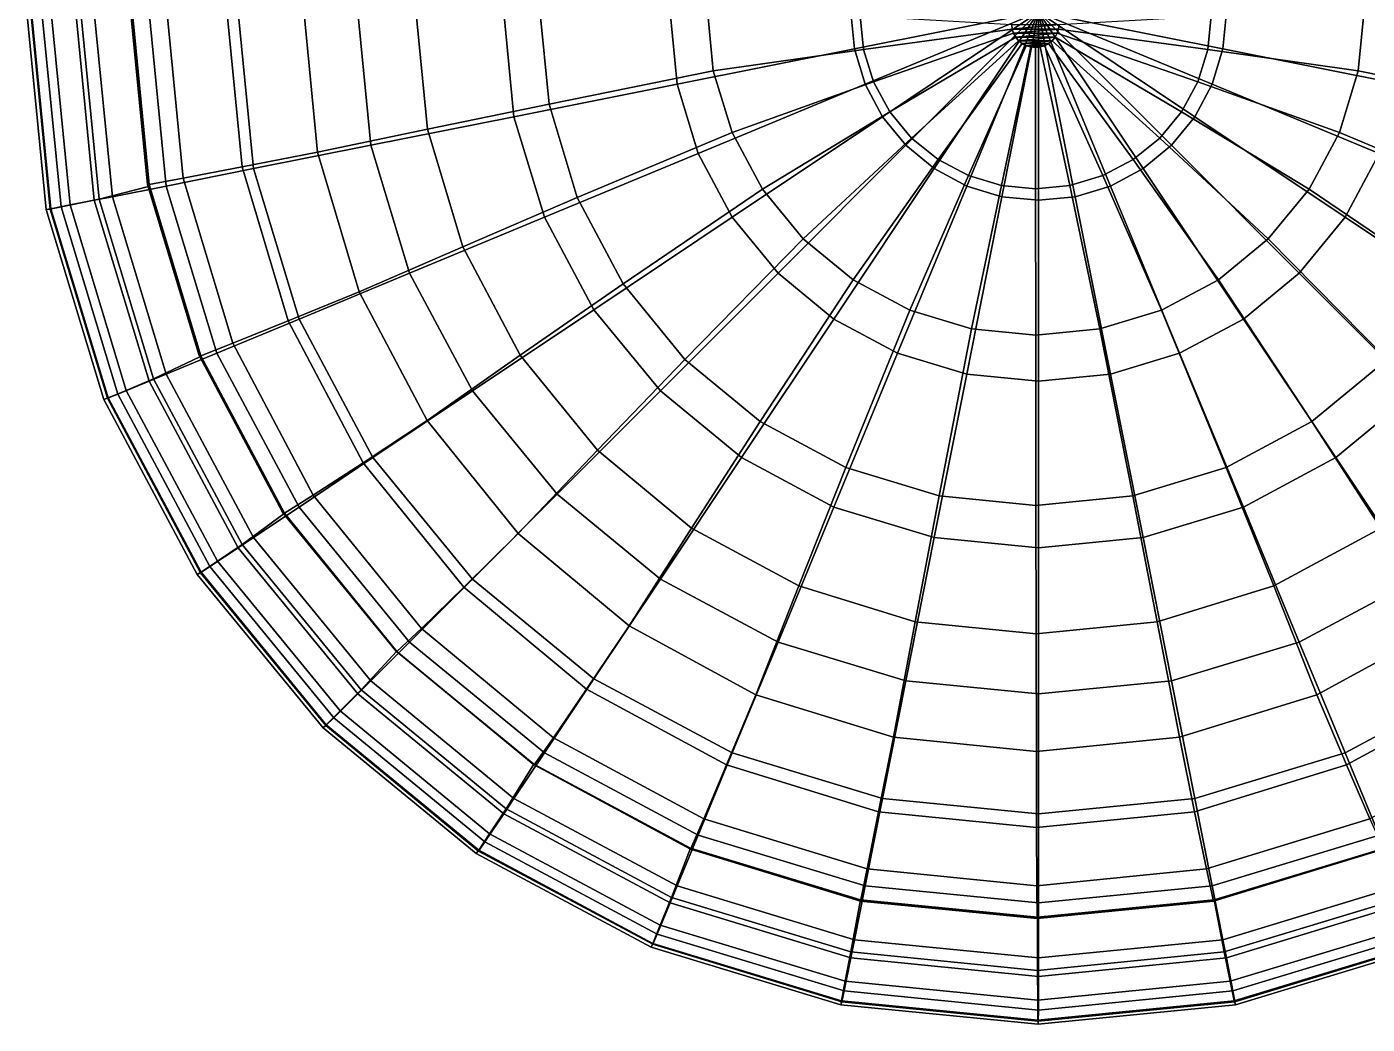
# Model space of a CAD drawing. Extents: x -0.139 to 0.105, y -0.43 to -0.186.
# Drawn here: x -0.1389 to 0.0226, y -0.4297 to -0.3096 of the extents above; entities that cross this region are included whole.
import ezdxf

# ---------------------------------------------------------------- set-up
doc = ezdxf.new("R2010")
doc.units = 0
doc.layers.add('Sphere3', color=15, linetype='CONTINUOUS')

msp = doc.modelspace()

# ---------------------------------------------------------------- linework, layer by layer
at = {"layer": 'Sphere3', "color": 0}
for points in [[(-0.136587, -0.331598, 1.740174), (-0.136119, -0.331526, 1.736645), (-0.138452, -0.30781, 1.736645), (-0.138929, -0.30781, 1.740174)], [(-0.136042, -0.331503, 1.743703), (-0.136587, -0.331598, 1.740174), (-0.138929, -0.30781, 1.740174), (-0.138373, -0.30781, 1.743703)], [(-0.136119, -0.331526, 1.736645), (-0.134798, -0.331267, 1.733114), (-0.137106, -0.30781, 1.733114), (-0.138452, -0.30781, 1.736645)], [(-0.13372, -0.331036, 1.747233), (-0.136042, -0.331503, 1.743703), (-0.138373, -0.30781, 1.743703), (-0.136005, -0.30781, 1.747233)], [(-0.134798, -0.331267, 1.733114), (-0.130797, -0.330474, 1.729585), (-0.133027, -0.30781, 1.729585), (-0.137106, -0.30781, 1.733114)], [(-0.130211, -0.330334, 1.749446), (-0.13372, -0.331036, 1.747233), (-0.136005, -0.30781, 1.747233), (-0.132427, -0.30781, 1.749446)], [(-0.130797, -0.330474, 1.729585), (-0.130794, -0.330474, 0.19355), (-0.133024, -0.30781, 0.19355), (-0.133027, -0.30781, 1.729585)], [(-0.130794, -0.330474, 0.19355), (-0.128607, -0.330039, 0.170885), (-0.130794, -0.30781, 0.170885), (-0.133024, -0.30781, 0.19355)], [(-0.124277, -0.328819, 1.74919), (-0.130211, -0.330334, 1.749446), (-0.132427, -0.30781, 1.749446), (-0.126376, -0.307481, 1.74919)], [(-0.122131, -0.328749, 0.149092), (-0.124191, -0.30781, 0.149092), (-0.130794, -0.30781, 0.170885), (-0.128607, -0.330039, 0.170885)], [(-0.124378, -0.328568, 1.746302), (-0.124277, -0.328819, 1.74919), (-0.126376, -0.307481, 1.74919), (-0.126478, -0.307152, 1.746302)], [(-0.124178, -0.328584, 0.193527), (-0.124378, -0.328568, 1.746302), (-0.126478, -0.307152, 1.746302), (-0.126274, -0.307152, 0.193527)], [(-0.120065, -0.327816, 0.171046), (-0.124178, -0.328584, 0.193527), (-0.126274, -0.307152, 0.193527), (-0.12208, -0.307152, 0.171046)], [(-0.111613, -0.326655, 0.129006), (-0.113467, -0.30781, 0.129006), (-0.124191, -0.30781, 0.149092), (-0.122131, -0.328749, 0.149092)], [(-0.112979, -0.326444, 0.149058), (-0.120065, -0.327816, 0.171046), (-0.12208, -0.307152, 0.171046), (-0.114854, -0.307152, 0.149058)], [(-0.103884, -0.324658, 0.129209), (-0.112979, -0.326444, 0.149058), (-0.114854, -0.307152, 0.149058), (-0.105581, -0.307152, 0.129209)], [(-0.097459, -0.323836, 0.111401), (-0.099036, -0.30781, 0.111401), (-0.113467, -0.30781, 0.129006), (-0.111613, -0.326655, 0.129006)], [(-0.090636, -0.32189, 0.111334), (-0.103884, -0.324658, 0.129209), (-0.105581, -0.307152, 0.129209), (-0.092074, -0.307152, 0.111334)], [(-0.080212, -0.320402, 0.096953), (-0.081451, -0.30781, 0.096953), (-0.099036, -0.30781, 0.111401), (-0.097459, -0.323836, 0.111401)], [(-0.075991, -0.318874, 0.096928), (-0.090636, -0.32189, 0.111334), (-0.092074, -0.307152, 0.111334), (-0.077141, -0.307152, 0.096928)], [(-0.060535, -0.316483, 0.086217), (-0.061389, -0.30781, 0.086217), (-0.081451, -0.30781, 0.096953), (-0.080212, -0.320402, 0.096953)], [(-0.056188, -0.314868, 0.086321), (-0.075991, -0.318874, 0.096928), (-0.077141, -0.307152, 0.096928), (-0.056949, -0.307152, 0.086321)], [(-0.039185, -0.312231, 0.079606), (-0.03962, -0.30781, 0.079606), (-0.061389, -0.30781, 0.086217), (-0.060535, -0.316483, 0.086217)], [(-0.038091, -0.312296, 0.081), (-0.056188, -0.314868, 0.086321), (-0.056949, -0.307152, 0.086321), (-0.038497, -0.308225, 0.081)], [(-0.016981, -0.30781, 0.077374), (-0.03962, -0.30781, 0.079606), (-0.039185, -0.312231, 0.079606)], [(-0.016981, -0.30781, 0.077374), (-0.039185, -0.312231, 0.079606), (-0.037896, -0.316483, 0.079606)], [(-0.038497, -0.308225, 0.081), (-0.020228, -0.309299, 0.079726), (-0.020173, -0.309836, 0.079726), (-0.038091, -0.312296, 0.081)], [(-0.016981, -0.30781, 0.077374), (-0.037896, -0.316483, 0.079606), (-0.035804, -0.320402, 0.079606)], [(-0.016981, -0.30781, 0.077374), (-0.035804, -0.320402, 0.079606), (-0.032989, -0.323836, 0.079606)], [(-0.016981, -0.30781, 0.077374), (-0.032989, -0.323836, 0.079606), (-0.029558, -0.326655, 0.079606)], [(-0.016981, -0.30781, 0.077374), (-0.029558, -0.326655, 0.079606), (-0.025644, -0.328749, 0.079606)], [(-0.016981, -0.30781, 0.077374), (-0.025644, -0.328749, 0.079606), (-0.021397, -0.330039, 0.079606)], [(-0.016981, -0.30781, 0.077374), (-0.021397, -0.330039, 0.079606), (-0.016981, -0.330474, 0.079606)], [(-0.016981, -0.30781, 0.077374), (-0.016981, -0.330474, 0.079606), (-0.012564, -0.330039, 0.079606)], [(-0.016981, -0.30781, 0.077374), (-0.012564, -0.330039, 0.079606), (-0.008317, -0.328749, 0.079606)], [(-0.016981, -0.30781, 0.077374), (-0.008317, -0.328749, 0.079606), (-0.004403, -0.326655, 0.079606)], [(-0.016981, -0.30781, 0.077374), (-0.004403, -0.326655, 0.079606), (-0.000973, -0.323836, 0.079606)], [(-0.016981, -0.30781, 0.077374), (-0.000973, -0.323836, 0.079606), (0.001843, -0.320402, 0.079606)], [(-0.016981, -0.30781, 0.077374), (0.001843, -0.320402, 0.079606), (0.003935, -0.316483, 0.079606)], [(-0.016981, -0.30781, 0.077374), (0.003935, -0.316483, 0.079606), (0.005223, -0.312231, 0.079606)], [(-0.016981, -0.30781, 0.077374), (0.005223, -0.312231, 0.079606), (0.005658, -0.30781, 0.079606)], [(0.003394, -0.312296, 0.081), (-0.014572, -0.309836, 0.079726), (-0.014518, -0.309299, 0.079726), (0.0038, -0.308225, 0.081)], [(0.0038, -0.308225, 0.081), (0.022301, -0.307152, 0.086321), (0.021539, -0.314868, 0.086321), (0.003394, -0.312296, 0.081)], [(0.005658, -0.30781, 0.079606), (0.005223, -0.312231, 0.079606), (0.026574, -0.316483, 0.086218), (0.027427, -0.30781, 0.086218)], [(0.022301, -0.307152, 0.086321), (0.042541, -0.307152, 0.096928), (0.041392, -0.318874, 0.096928), (0.021539, -0.314868, 0.086321)], [(-0.038091, -0.312296, 0.081), (-0.020173, -0.309836, 0.079726), (-0.020011, -0.310351, 0.079726), (-0.036887, -0.31621, 0.081)], [(-0.020173, -0.309836, 0.079726), (-0.020228, -0.309299, 0.079726), (-0.014518, -0.309299, 0.079726)], [(-0.014572, -0.309836, 0.079726), (-0.020173, -0.309836, 0.079726), (-0.014518, -0.309299, 0.079726)], [(-0.020011, -0.310351, 0.079726), (-0.020173, -0.309836, 0.079726), (-0.014572, -0.309836, 0.079726)], [(-0.014735, -0.310351, 0.079726), (-0.020011, -0.310351, 0.079726), (-0.014572, -0.309836, 0.079726)], [(0.00219, -0.31621, 0.081), (-0.014735, -0.310351, 0.079726), (-0.014572, -0.309836, 0.079726), (0.003394, -0.312296, 0.081)], [(-0.036887, -0.31621, 0.081), (-0.020011, -0.310351, 0.079726), (-0.019747, -0.310827, 0.079726), (-0.034933, -0.319818, 0.081)], [(-0.034933, -0.319818, 0.081), (-0.019747, -0.310827, 0.079726), (-0.019392, -0.311244, 0.079726), (-0.032303, -0.32298, 0.081)], [(-0.032303, -0.32298, 0.081), (-0.019392, -0.311244, 0.079726), (-0.018959, -0.311586, 0.079726), (-0.029098, -0.325575, 0.081)], [(-0.029098, -0.325575, 0.081), (-0.018959, -0.311586, 0.079726), (-0.018466, -0.31184, 0.079726), (-0.025442, -0.327503, 0.081)], [(-0.019747, -0.310827, 0.079726), (-0.020011, -0.310351, 0.079726), (-0.014735, -0.310351, 0.079726)], [(-0.014999, -0.310827, 0.079726), (-0.019747, -0.310827, 0.079726), (-0.014735, -0.310351, 0.079726)], [(-0.019392, -0.311244, 0.079726), (-0.019747, -0.310827, 0.079726), (-0.014999, -0.310827, 0.079726)], [(-0.015354, -0.311244, 0.079726), (-0.019392, -0.311244, 0.079726), (-0.014999, -0.310827, 0.079726)], [(-0.018959, -0.311586, 0.079726), (-0.019392, -0.311244, 0.079726), (-0.015354, -0.311244, 0.079726)], [(-0.015787, -0.311586, 0.079726), (-0.018959, -0.311586, 0.079726), (-0.015354, -0.311244, 0.079726)], [(-0.018466, -0.31184, 0.079726), (-0.018959, -0.311586, 0.079726), (-0.015787, -0.311586, 0.079726)], [(-0.01628, -0.31184, 0.079726), (-0.018466, -0.31184, 0.079726), (-0.015787, -0.311586, 0.079726)], [(-0.009255, -0.327503, 0.081), (-0.01628, -0.31184, 0.079726), (-0.015787, -0.311586, 0.079726), (-0.005599, -0.325575, 0.081)], [(-0.005599, -0.325575, 0.081), (-0.015787, -0.311586, 0.079726), (-0.015354, -0.311244, 0.079726), (-0.002394, -0.32298, 0.081)], [(-0.002394, -0.32298, 0.081), (-0.015354, -0.311244, 0.079726), (-0.014999, -0.310827, 0.079726), (0.000236, -0.319818, 0.081)], [(0.000236, -0.319818, 0.081), (-0.014999, -0.310827, 0.079726), (-0.014735, -0.310351, 0.079726), (0.00219, -0.31621, 0.081)], [(-0.037896, -0.316483, 0.079606), (-0.039185, -0.312231, 0.079606), (-0.060535, -0.316483, 0.086217), (-0.058008, -0.324823, 0.086218)], [(-0.036887, -0.31621, 0.081), (-0.053933, -0.322289, 0.086321), (-0.056188, -0.314868, 0.086321), (-0.038091, -0.312296, 0.081)], [(-0.025442, -0.327503, 0.081), (-0.018466, -0.31184, 0.079726), (-0.01793, -0.311996, 0.079726), (-0.021474, -0.32869, 0.081)], [(-0.021474, -0.32869, 0.081), (-0.01793, -0.311996, 0.079726), (-0.017373, -0.312049, 0.079726), (-0.017348, -0.329091, 0.081)], [(-0.01793, -0.311996, 0.079726), (-0.018466, -0.31184, 0.079726), (-0.01628, -0.31184, 0.079726)], [(-0.016816, -0.311996, 0.079726), (-0.01793, -0.311996, 0.079726), (-0.01628, -0.31184, 0.079726)], [(-0.017373, -0.312049, 0.079726), (-0.01793, -0.311996, 0.079726), (-0.016816, -0.311996, 0.079726)], [(-0.017348, -0.329091, 0.081), (-0.017373, -0.312049, 0.079726), (-0.016816, -0.311996, 0.079726), (-0.013223, -0.32869, 0.081)], [(-0.013223, -0.32869, 0.081), (-0.016816, -0.311996, 0.079726), (-0.01628, -0.31184, 0.079726), (-0.009255, -0.327503, 0.081)], [(0.003394, -0.312296, 0.081), (0.021539, -0.314868, 0.086321), (0.019285, -0.322289, 0.086321), (0.00219, -0.31621, 0.081)], [(0.005223, -0.312231, 0.079606), (0.003935, -0.316483, 0.079606), (0.024047, -0.324823, 0.086218), (0.026574, -0.316483, 0.086218)], [(-0.053933, -0.322289, 0.086321), (-0.072586, -0.330145, 0.096928), (-0.075991, -0.318874, 0.096928), (-0.056188, -0.314868, 0.086321)], [(0.021539, -0.314868, 0.086321), (0.041392, -0.318874, 0.096928), (0.037986, -0.330145, 0.096928), (0.019285, -0.322289, 0.086321)], [(-0.058008, -0.324823, 0.086218), (-0.060535, -0.316483, 0.086217), (-0.080212, -0.320402, 0.096953), (-0.076543, -0.332509, 0.096953)], [(-0.035804, -0.320402, 0.079606), (-0.037896, -0.316483, 0.079606), (-0.058008, -0.324823, 0.086218), (-0.053905, -0.332509, 0.086218)], [(-0.034933, -0.319818, 0.081), (-0.050271, -0.329127, 0.086321), (-0.053933, -0.322289, 0.086321), (-0.036887, -0.31621, 0.081)], [(0.00219, -0.31621, 0.081), (0.019285, -0.322289, 0.086321), (0.015623, -0.329127, 0.086321), (0.000236, -0.319818, 0.081)], [(0.003935, -0.316483, 0.079606), (0.001843, -0.320402, 0.079606), (0.019943, -0.332509, 0.086218), (0.024047, -0.324823, 0.086218)], [(-0.072586, -0.330145, 0.096928), (-0.08638, -0.336061, 0.111334), (-0.090636, -0.32189, 0.111334), (-0.075991, -0.318874, 0.096928)], [(-0.032303, -0.32298, 0.081), (-0.045343, -0.335121, 0.086321), (-0.050271, -0.329127, 0.086321), (-0.034933, -0.319818, 0.081)], [(0.000236, -0.319818, 0.081), (0.015623, -0.329127, 0.086321), (0.010695, -0.335121, 0.086321), (-0.002394, -0.32298, 0.081)], [(-0.076543, -0.332509, 0.096953), (-0.080212, -0.320402, 0.096953), (-0.097459, -0.323836, 0.111401), (-0.09279, -0.339246, 0.111401)], [(-0.032989, -0.323836, 0.079606), (-0.035804, -0.320402, 0.079606), (-0.053905, -0.332509, 0.086218), (-0.048382, -0.339246, 0.086218)], [(0.001843, -0.320402, 0.079606), (-0.000973, -0.323836, 0.079606), (0.01442, -0.339246, 0.086218), (0.019943, -0.332509, 0.086218)], [(-0.08638, -0.336061, 0.111334), (-0.098858, -0.341491, 0.129209), (-0.103884, -0.324658, 0.129209), (-0.090636, -0.32189, 0.111334)], [(-0.050271, -0.329127, 0.086321), (-0.067056, -0.340533, 0.096928), (-0.072586, -0.330145, 0.096928), (-0.053933, -0.322289, 0.086321)], [(-0.029098, -0.325575, 0.081), (-0.039338, -0.34004, 0.086321), (-0.045343, -0.335121, 0.086321), (-0.032303, -0.32298, 0.081)], [(-0.002394, -0.32298, 0.081), (0.010695, -0.335121, 0.086321), (0.00469, -0.34004, 0.086321), (-0.005599, -0.325575, 0.081)], [(0.019285, -0.322289, 0.086321), (0.037986, -0.330145, 0.096928), (0.032456, -0.340533, 0.096928), (0.015623, -0.329127, 0.086321)], [(-0.098858, -0.341491, 0.129209), (-0.107423, -0.344995, 0.149058), (-0.112979, -0.326444, 0.149058), (-0.103884, -0.324658, 0.129209)], [(-0.09279, -0.339246, 0.111401), (-0.097459, -0.323836, 0.111401), (-0.111613, -0.326655, 0.129006), (-0.106123, -0.344775, 0.129006)], [(-0.029558, -0.326655, 0.079606), (-0.032989, -0.323836, 0.079606), (-0.048382, -0.339246, 0.086218), (-0.041652, -0.344775, 0.086218)], [(-0.000973, -0.323836, 0.079606), (-0.004403, -0.326655, 0.079606), (0.007691, -0.344775, 0.086218), (0.01442, -0.339246, 0.086218)], [(-0.053905, -0.332509, 0.086218), (-0.058008, -0.324823, 0.086218), (-0.076543, -0.332509, 0.096953), (-0.070586, -0.343668, 0.096953)], [(-0.025442, -0.327503, 0.081), (-0.032488, -0.343695, 0.086321), (-0.039338, -0.34004, 0.086321), (-0.029098, -0.325575, 0.081)], [(-0.005599, -0.325575, 0.081), (0.00469, -0.34004, 0.086321), (-0.00216, -0.343695, 0.086321), (-0.009255, -0.327503, 0.081)], [(0.024047, -0.324823, 0.086218), (0.019943, -0.332509, 0.086218), (0.036624, -0.343668, 0.096953), (0.042582, -0.332509, 0.096953)], [(-0.114096, -0.347686, 0.171046), (-0.117969, -0.349194, 0.193527), (-0.124178, -0.328584, 0.193527), (-0.120065, -0.327816, 0.171046)], [(-0.106123, -0.344775, 0.129006), (-0.111613, -0.326655, 0.129006), (-0.122131, -0.328749, 0.149092), (-0.11603, -0.348884, 0.149092)], [(-0.107423, -0.344995, 0.149058), (-0.114096, -0.347686, 0.171046), (-0.120065, -0.327816, 0.171046), (-0.112979, -0.326444, 0.149058)], [(-0.025644, -0.328749, 0.079606), (-0.029558, -0.326655, 0.079606), (-0.041652, -0.344775, 0.086218), (-0.033975, -0.348884, 0.086218)], [(-0.021474, -0.32869, 0.081), (-0.025055, -0.345946, 0.086321), (-0.032488, -0.343695, 0.086321), (-0.025442, -0.327503, 0.081)], [(-0.009255, -0.327503, 0.081), (-0.00216, -0.343695, 0.086321), (-0.009594, -0.345946, 0.086321), (-0.013223, -0.32869, 0.081)], [(-0.004403, -0.326655, 0.079606), (-0.008317, -0.328749, 0.079606), (0.000013, -0.348884, 0.086218), (0.007691, -0.344775, 0.086218)], [(-0.11806, -0.349336, 1.74919), (-0.123649, -0.351992, 1.749446), (-0.130211, -0.330334, 1.749446), (-0.124277, -0.328819, 1.74919)], [(-0.11603, -0.348884, 0.149092), (-0.122131, -0.328749, 0.149092), (-0.128607, -0.330039, 0.170885), (-0.122131, -0.351414, 0.170885)], [(-0.118156, -0.349161, 1.746302), (-0.11806, -0.349336, 1.74919), (-0.124277, -0.328819, 1.74919), (-0.124378, -0.328568, 1.746302)], [(-0.117969, -0.349194, 0.193527), (-0.118156, -0.349161, 1.746302), (-0.124378, -0.328568, 1.746302), (-0.124178, -0.328584, 0.193527)], [(-0.045343, -0.335121, 0.086321), (-0.059614, -0.349638, 0.096928), (-0.067056, -0.340533, 0.096928), (-0.050271, -0.329127, 0.086321)], [(-0.021397, -0.330039, 0.079606), (-0.025644, -0.328749, 0.079606), (-0.033975, -0.348884, 0.086218), (-0.025644, -0.351414, 0.086218)], [(-0.017348, -0.329091, 0.081), (-0.017324, -0.346706, 0.086321), (-0.025055, -0.345946, 0.086321), (-0.021474, -0.32869, 0.081)], [(-0.013223, -0.32869, 0.081), (-0.009594, -0.345946, 0.086321), (-0.017324, -0.346706, 0.086321), (-0.017348, -0.329091, 0.081)], [(-0.008317, -0.328749, 0.079606), (-0.012564, -0.330039, 0.079606), (-0.008317, -0.351414, 0.086218), (0.000013, -0.348884, 0.086218)], [(0.015623, -0.329127, 0.086321), (0.032456, -0.340533, 0.096928), (0.025014, -0.349638, 0.096928), (0.010695, -0.335121, 0.086321)], [(-0.126953, -0.35337, 1.747233), (-0.129139, -0.354286, 1.743703), (-0.136042, -0.331503, 1.743703), (-0.13372, -0.331036, 1.747233)], [(-0.127964, -0.353823, 1.733114), (-0.124194, -0.352268, 1.729585), (-0.130797, -0.330474, 1.729585), (-0.134798, -0.331267, 1.733114)], [(-0.123649, -0.351992, 1.749446), (-0.126953, -0.35337, 1.747233), (-0.13372, -0.331036, 1.747233), (-0.130211, -0.330334, 1.749446)], [(-0.124194, -0.352268, 1.729585), (-0.124191, -0.352268, 0.19355), (-0.130794, -0.330474, 0.19355), (-0.130797, -0.330474, 1.729585)], [(-0.124191, -0.352268, 0.19355), (-0.122131, -0.351414, 0.170885), (-0.128607, -0.330039, 0.170885), (-0.130794, -0.330474, 0.19355)], [(-0.067056, -0.340533, 0.096928), (-0.079468, -0.349122, 0.111334), (-0.08638, -0.336061, 0.111334), (-0.072586, -0.330145, 0.096928)], [(-0.016981, -0.330474, 0.079606), (-0.021397, -0.330039, 0.079606), (-0.025644, -0.351414, 0.086218), (-0.016981, -0.352268, 0.086218)], [(-0.012564, -0.330039, 0.079606), (-0.016981, -0.330474, 0.079606), (-0.016981, -0.352268, 0.086218), (-0.008317, -0.351414, 0.086218)], [(-0.129139, -0.354286, 1.743703), (-0.129651, -0.354472, 1.740174), (-0.136587, -0.331598, 1.740174), (-0.136042, -0.331503, 1.743703)], [(-0.129651, -0.354472, 1.740174), (-0.129209, -0.354331, 1.736645), (-0.136119, -0.331526, 1.736645), (-0.136587, -0.331598, 1.740174)], [(-0.129209, -0.354331, 1.736645), (-0.127964, -0.353823, 1.733114), (-0.134798, -0.331267, 1.733114), (-0.136119, -0.331526, 1.736645)], [(-0.070586, -0.343668, 0.096953), (-0.076543, -0.332509, 0.096953), (-0.09279, -0.339246, 0.111401), (-0.085207, -0.353449, 0.111401)], [(-0.048382, -0.339246, 0.086218), (-0.053905, -0.332509, 0.086218), (-0.070586, -0.343668, 0.096953), (-0.062568, -0.353449, 0.096953)], [(0.019943, -0.332509, 0.086218), (0.01442, -0.339246, 0.086218), (0.028606, -0.353449, 0.096953), (0.036624, -0.343668, 0.096953)], [(-0.039338, -0.34004, 0.086321), (-0.050546, -0.357111, 0.096928), (-0.059614, -0.349638, 0.096928), (-0.045343, -0.335121, 0.086321)], [(0.010695, -0.335121, 0.086321), (0.025014, -0.349638, 0.096928), (0.015946, -0.357111, 0.096928), (0.00469, -0.34004, 0.086321)], [(-0.079468, -0.349122, 0.111334), (-0.090695, -0.357005, 0.129209), (-0.098858, -0.341491, 0.129209), (-0.08638, -0.336061, 0.111334)], [(-0.085207, -0.353449, 0.111401), (-0.09279, -0.339246, 0.111401), (-0.106123, -0.344775, 0.129006), (-0.097206, -0.361476, 0.129006)], [(-0.041652, -0.344775, 0.086218), (-0.048382, -0.339246, 0.086218), (-0.062568, -0.353449, 0.096953), (-0.052798, -0.361476, 0.096953)], [(0.01442, -0.339246, 0.086218), (0.007691, -0.344775, 0.086218), (0.018837, -0.361476, 0.096953), (0.028606, -0.353449, 0.096953)], [(-0.059614, -0.349638, 0.096928), (-0.070166, -0.360569, 0.111334), (-0.079468, -0.349122, 0.111334), (-0.067056, -0.340533, 0.096928)], [(-0.032488, -0.343695, 0.086321), (-0.0402, -0.362663, 0.096928), (-0.050546, -0.357111, 0.096928), (-0.039338, -0.34004, 0.086321)], [(0.00469, -0.34004, 0.086321), (0.015946, -0.357111, 0.096928), (0.005601, -0.362663, 0.096928), (-0.00216, -0.343695, 0.086321)], [(-0.090695, -0.357005, 0.129209), (-0.098401, -0.362091, 0.149058), (-0.107423, -0.344995, 0.149058), (-0.098858, -0.341491, 0.129209)], [(-0.062568, -0.353449, 0.096953), (-0.070586, -0.343668, 0.096953), (-0.085207, -0.353449, 0.111401), (-0.075002, -0.365897, 0.111401)], [(-0.025055, -0.345946, 0.086321), (-0.028974, -0.366082, 0.096928), (-0.0402, -0.362663, 0.096928), (-0.032488, -0.343695, 0.086321)], [(-0.00216, -0.343695, 0.086321), (0.005601, -0.362663, 0.096928), (-0.005625, -0.366082, 0.096928), (-0.009594, -0.345946, 0.086321)], [(-0.097206, -0.361476, 0.129006), (-0.106123, -0.344775, 0.129006), (-0.11603, -0.348884, 0.149092), (-0.106123, -0.36744, 0.149092)], [(-0.098401, -0.362091, 0.149058), (-0.104405, -0.365999, 0.171046), (-0.114096, -0.347686, 0.171046), (-0.107423, -0.344995, 0.149058)], [(-0.033975, -0.348884, 0.086218), (-0.041652, -0.344775, 0.086218), (-0.052798, -0.361476, 0.096953), (-0.041652, -0.36744, 0.096953)], [(0.007691, -0.344775, 0.086218), (0.000013, -0.348884, 0.086218), (0.007691, -0.36744, 0.096953), (0.018837, -0.361476, 0.096953)], [(-0.017324, -0.346706, 0.086321), (-0.0173, -0.367237, 0.096928), (-0.028974, -0.366082, 0.096928), (-0.025055, -0.345946, 0.086321)], [(-0.009594, -0.345946, 0.086321), (-0.005625, -0.366082, 0.096928), (-0.0173, -0.367237, 0.096928), (-0.017324, -0.346706, 0.086321)], [(-0.106123, -0.36744, 0.149092), (-0.11603, -0.348884, 0.149092), (-0.122131, -0.351414, 0.170885), (-0.111613, -0.371113, 0.170885)], [(-0.104405, -0.365999, 0.171046), (-0.107888, -0.368187, 0.193527), (-0.117969, -0.349194, 0.193527), (-0.114096, -0.347686, 0.171046)], [(-0.025644, -0.351414, 0.086218), (-0.033975, -0.348884, 0.086218), (-0.041652, -0.36744, 0.096953), (-0.029558, -0.371113, 0.096953)], [(0.000013, -0.348884, 0.086218), (-0.008317, -0.351414, 0.086218), (-0.004403, -0.371113, 0.096953), (0.007691, -0.36744, 0.096953)], [(-0.107964, -0.368246, 1.74919), (-0.112992, -0.371952, 1.749446), (-0.123649, -0.351992, 1.749446), (-0.11806, -0.349336, 1.74919)], [(-0.108053, -0.36814, 1.746302), (-0.107964, -0.368246, 1.74919), (-0.11806, -0.349336, 1.74919), (-0.118156, -0.349161, 1.746302)], [(-0.107888, -0.368187, 0.193527), (-0.108053, -0.36814, 1.746302), (-0.118156, -0.349161, 1.746302), (-0.117969, -0.349194, 0.193527)], [(-0.070166, -0.360569, 0.111334), (-0.07971, -0.370603, 0.129209), (-0.090695, -0.357005, 0.129209), (-0.079468, -0.349122, 0.111334)], [(-0.050546, -0.357111, 0.096928), (-0.058831, -0.369964, 0.111334), (-0.070166, -0.360569, 0.111334), (-0.059614, -0.349638, 0.096928)], [(0.025014, -0.349638, 0.096928), (0.035615, -0.360569, 0.111334), (0.02428, -0.369964, 0.111334), (0.015946, -0.357111, 0.096928)], [(-0.112992, -0.371952, 1.749446), (-0.115963, -0.373954, 1.747233), (-0.126953, -0.35337, 1.747233), (-0.123649, -0.351992, 1.749446)], [(-0.113467, -0.372353, 0.19355), (-0.111613, -0.371113, 0.170885), (-0.122131, -0.351414, 0.170885), (-0.124191, -0.352268, 0.19355)], [(-0.016981, -0.352268, 0.086218), (-0.025644, -0.351414, 0.086218), (-0.029558, -0.371113, 0.096953), (-0.016981, -0.372353, 0.096953)], [(-0.008317, -0.351414, 0.086218), (-0.016981, -0.352268, 0.086218), (-0.016981, -0.372353, 0.096953), (-0.004403, -0.371113, 0.096953)], [(-0.115963, -0.373954, 1.747233), (-0.117929, -0.375282, 1.743703), (-0.129139, -0.354286, 1.743703), (-0.126953, -0.35337, 1.747233)], [(-0.116865, -0.374611, 1.733114), (-0.11347, -0.372353, 1.729585), (-0.124194, -0.352268, 1.729585), (-0.127964, -0.353823, 1.733114)], [(-0.11347, -0.372353, 1.729585), (-0.113467, -0.372353, 0.19355), (-0.124191, -0.352268, 0.19355), (-0.124194, -0.352268, 1.729585)], [(-0.075002, -0.365897, 0.111401), (-0.085207, -0.353449, 0.111401), (-0.097206, -0.361476, 0.129006), (-0.085207, -0.376113, 0.129006)], [(-0.052798, -0.361476, 0.096953), (-0.062568, -0.353449, 0.096953), (-0.075002, -0.365897, 0.111401), (-0.062568, -0.376113, 0.111401)], [(0.028606, -0.353449, 0.096953), (0.018837, -0.361476, 0.096953), (0.028606, -0.376113, 0.111401), (0.041041, -0.365897, 0.111401)], [(-0.117929, -0.375282, 1.743703), (-0.118388, -0.375553, 1.740174), (-0.129651, -0.354472, 1.740174), (-0.129139, -0.354286, 1.743703)], [(-0.118388, -0.375553, 1.740174), (-0.117988, -0.375348, 1.736645), (-0.129209, -0.354331, 1.736645), (-0.129651, -0.354472, 1.740174)], [(-0.117988, -0.375348, 1.736645), (-0.116865, -0.374611, 1.733114), (-0.127964, -0.353823, 1.733114), (-0.129209, -0.354331, 1.736645)], [(-0.07971, -0.370603, 0.129209), (-0.08626, -0.377077, 0.149058), (-0.098401, -0.362091, 0.149058), (-0.090695, -0.357005, 0.129209)], [(-0.0402, -0.362663, 0.096928), (-0.045899, -0.376945, 0.111334), (-0.058831, -0.369964, 0.111334), (-0.050546, -0.357111, 0.096928)], [(0.015946, -0.357111, 0.096928), (0.02428, -0.369964, 0.111334), (0.011349, -0.376945, 0.111334), (0.005601, -0.362663, 0.096928)], [(-0.085207, -0.376113, 0.129006), (-0.097206, -0.361476, 0.129006), (-0.106123, -0.36744, 0.149092), (-0.09279, -0.383705, 0.149092)], [(-0.058831, -0.369964, 0.111334), (-0.066325, -0.381762, 0.129209), (-0.07971, -0.370603, 0.129209), (-0.070166, -0.360569, 0.111334)], [(-0.041652, -0.36744, 0.096953), (-0.052798, -0.361476, 0.096953), (-0.062568, -0.376113, 0.111401), (-0.048382, -0.383705, 0.111401)], [(0.018837, -0.361476, 0.096953), (0.007691, -0.36744, 0.096953), (0.01442, -0.383705, 0.111401), (0.028606, -0.376113, 0.111401)], [(-0.08626, -0.377077, 0.149058), (-0.091362, -0.38205, 0.171046), (-0.104405, -0.365999, 0.171046), (-0.098401, -0.362091, 0.149058)], [(-0.028974, -0.366082, 0.096928), (-0.031868, -0.381244, 0.111334), (-0.045899, -0.376945, 0.111334), (-0.0402, -0.362663, 0.096928)], [(0.005601, -0.362663, 0.096928), (0.011349, -0.376945, 0.111334), (-0.002683, -0.381244, 0.111334), (-0.005625, -0.366082, 0.096928)], [(-0.091362, -0.38205, 0.171046), (-0.09432, -0.384835, 0.193527), (-0.107888, -0.368187, 0.193527), (-0.104405, -0.365999, 0.171046)], [(-0.062568, -0.376113, 0.111401), (-0.075002, -0.365897, 0.111401), (-0.085207, -0.376113, 0.129006), (-0.070586, -0.388126, 0.129006)], [(-0.0173, -0.367237, 0.096928), (-0.017275, -0.382695, 0.111334), (-0.031868, -0.381244, 0.111334), (-0.028974, -0.366082, 0.096928)], [(-0.005625, -0.366082, 0.096928), (-0.002683, -0.381244, 0.111334), (-0.017275, -0.382695, 0.111334), (-0.0173, -0.367237, 0.096928)], [(-0.094377, -0.38482, 1.74919), (-0.09865, -0.389448, 1.749446), (-0.112992, -0.371952, 1.749446), (-0.107964, -0.368246, 1.74919)], [(-0.09279, -0.383705, 0.149092), (-0.106123, -0.36744, 0.149092), (-0.111613, -0.371113, 0.170885), (-0.097459, -0.388379, 0.170886)], [(-0.094456, -0.384775, 1.746302), (-0.094377, -0.38482, 1.74919), (-0.107964, -0.368246, 1.74919), (-0.108053, -0.36814, 1.746302)], [(-0.09432, -0.384835, 0.193527), (-0.094456, -0.384775, 1.746302), (-0.108053, -0.36814, 1.746302), (-0.107888, -0.368187, 0.193527)], [(-0.029558, -0.371113, 0.096953), (-0.041652, -0.36744, 0.096953), (-0.048382, -0.383705, 0.111401), (-0.032989, -0.388379, 0.111401)], [(0.007691, -0.36744, 0.096953), (-0.004403, -0.371113, 0.096953), (-0.000973, -0.388379, 0.111401), (0.01442, -0.383705, 0.111401)], [(-0.099036, -0.389958, 0.19355), (-0.097459, -0.388379, 0.170886), (-0.111613, -0.371113, 0.170885), (-0.113467, -0.372353, 0.19355)], [(-0.066325, -0.381762, 0.129209), (-0.071466, -0.389375, 0.149058), (-0.08626, -0.377077, 0.149058), (-0.07971, -0.370603, 0.129209)], [(-0.045899, -0.376945, 0.111334), (-0.051053, -0.390055, 0.129209), (-0.066325, -0.381762, 0.129209), (-0.058831, -0.369964, 0.111334)], [(-0.016981, -0.372353, 0.096953), (-0.029558, -0.371113, 0.096953), (-0.032989, -0.388379, 0.111401), (-0.016981, -0.389958, 0.111401)], [(-0.004403, -0.371113, 0.096953), (-0.016981, -0.372353, 0.096953), (-0.016981, -0.389958, 0.111401), (-0.000973, -0.388379, 0.111401)], [(0.02428, -0.369964, 0.111334), (0.031823, -0.381762, 0.129209), (0.016552, -0.390055, 0.129209), (0.011349, -0.376945, 0.111334)], [(-0.101929, -0.392831, 1.733114), (-0.099039, -0.389958, 1.729585), (-0.11347, -0.372353, 1.729585), (-0.116865, -0.374611, 1.733114)], [(-0.09865, -0.389448, 1.749446), (-0.101174, -0.391995, 1.747233), (-0.115963, -0.373954, 1.747233), (-0.112992, -0.371952, 1.749446)], [(-0.099039, -0.389958, 1.729585), (-0.099036, -0.389958, 0.19355), (-0.113467, -0.372353, 0.19355), (-0.11347, -0.372353, 1.729585)], [(-0.102887, -0.39377, 1.736645), (-0.101929, -0.392831, 1.733114), (-0.116865, -0.374611, 1.733114), (-0.117988, -0.375348, 1.736645)], [(-0.101174, -0.391995, 1.747233), (-0.102842, -0.393686, 1.743703), (-0.117929, -0.375282, 1.743703), (-0.115963, -0.373954, 1.747233)], [(-0.102842, -0.393686, 1.743703), (-0.10323, -0.39403, 1.740174), (-0.118388, -0.375553, 1.740174), (-0.117929, -0.375282, 1.743703)], [(-0.10323, -0.39403, 1.740174), (-0.102887, -0.39377, 1.736645), (-0.117988, -0.375348, 1.736645), (-0.118388, -0.375553, 1.740174)], [(-0.070586, -0.388126, 0.129006), (-0.085207, -0.376113, 0.129006), (-0.09279, -0.383705, 0.149092), (-0.076543, -0.397053, 0.149092)], [(-0.048382, -0.383705, 0.111401), (-0.062568, -0.376113, 0.111401), (-0.070586, -0.388126, 0.129006), (-0.053905, -0.397053, 0.129006)], [(0.028606, -0.376113, 0.111401), (0.01442, -0.383705, 0.111401), (0.019943, -0.397053, 0.129006), (0.036624, -0.388126, 0.129006)], [(-0.071466, -0.389375, 0.149058), (-0.075469, -0.395223, 0.171046), (-0.091362, -0.38205, 0.171046), (-0.08626, -0.377077, 0.149058)], [(-0.031868, -0.381244, 0.111334), (-0.034483, -0.395161, 0.129209), (-0.051053, -0.390055, 0.129209), (-0.045899, -0.376945, 0.111334)], [(0.011349, -0.376945, 0.111334), (0.016552, -0.390055, 0.129209), (-0.000018, -0.395161, 0.129209), (-0.002683, -0.381244, 0.111334)], [(-0.017275, -0.382695, 0.111334), (-0.017251, -0.396885, 0.129209), (-0.034483, -0.395161, 0.129209), (-0.031868, -0.381244, 0.111334)], [(-0.002683, -0.381244, 0.111334), (-0.000018, -0.395161, 0.129209), (-0.017251, -0.396885, 0.129209), (-0.017275, -0.382695, 0.111334)], [(-0.075469, -0.395223, 0.171046), (-0.077788, -0.398498, 0.193527), (-0.09432, -0.384835, 0.193527), (-0.091362, -0.38205, 0.171046)], [(-0.051053, -0.390055, 0.129209), (-0.054587, -0.398513, 0.149058), (-0.071466, -0.389375, 0.149058), (-0.066325, -0.381762, 0.129209)], [(0.031823, -0.381762, 0.129209), (0.037013, -0.389375, 0.149058), (0.020134, -0.398513, 0.149058), (0.016552, -0.390055, 0.129209)], [(-0.076543, -0.397053, 0.149092), (-0.09279, -0.383705, 0.149092), (-0.097459, -0.388379, 0.170886), (-0.080212, -0.40255, 0.170886)], [(-0.032989, -0.388379, 0.111401), (-0.048382, -0.383705, 0.111401), (-0.053905, -0.397053, 0.129006), (-0.035804, -0.40255, 0.129006)], [(0.01442, -0.383705, 0.111401), (-0.000973, -0.388379, 0.111401), (0.001843, -0.40255, 0.129006), (0.019943, -0.397053, 0.129006)], [(-0.077822, -0.398422, 1.74919), (-0.081174, -0.403806, 1.749446), (-0.09865, -0.389448, 1.749446), (-0.094377, -0.38482, 1.74919)], [(-0.077888, -0.398427, 1.746302), (-0.077822, -0.398422, 1.74919), (-0.094377, -0.38482, 1.74919), (-0.094456, -0.384775, 1.746302)], [(-0.077788, -0.398498, 0.193527), (-0.077888, -0.398427, 1.746302), (-0.094456, -0.384775, 1.746302), (-0.09432, -0.384835, 0.193527)], [(-0.081451, -0.404406, 0.19355), (-0.080212, -0.40255, 0.170886), (-0.097459, -0.388379, 0.170886), (-0.099036, -0.389958, 0.19355)], [(-0.053905, -0.397053, 0.129006), (-0.070586, -0.388126, 0.129006), (-0.076543, -0.397053, 0.149092), (-0.058008, -0.406971, 0.149092)], [(-0.016981, -0.389958, 0.111401), (-0.032989, -0.388379, 0.111401), (-0.035804, -0.40255, 0.129006), (-0.016981, -0.404406, 0.129006)], [(-0.000973, -0.388379, 0.111401), (-0.016981, -0.389958, 0.111401), (-0.016981, -0.404406, 0.129006), (0.001843, -0.40255, 0.129006)], [(0.036624, -0.388126, 0.129006), (0.019943, -0.397053, 0.129006), (0.024047, -0.406971, 0.149092), (0.042582, -0.397053, 0.149092)], [(-0.083729, -0.407784, 1.733114), (-0.081454, -0.404406, 1.729585), (-0.099039, -0.389958, 1.729585), (-0.101929, -0.392831, 1.733114)], [(-0.081174, -0.403806, 1.749446), (-0.083153, -0.406801, 1.747233), (-0.101174, -0.391995, 1.747233), (-0.09865, -0.389448, 1.749446)], [(-0.081454, -0.404406, 1.729585), (-0.081451, -0.404406, 0.19355), (-0.099036, -0.389958, 0.19355), (-0.099039, -0.389958, 1.729585)], [(-0.054587, -0.398513, 0.149058), (-0.057337, -0.405011, 0.171046), (-0.075469, -0.395223, 0.171046), (-0.071466, -0.389375, 0.149058)], [(-0.034483, -0.395161, 0.129209), (-0.036273, -0.404141, 0.149058), (-0.054587, -0.398513, 0.149058), (-0.051053, -0.390055, 0.129209)], [(0.016552, -0.390055, 0.129209), (0.020134, -0.398513, 0.149058), (0.00182, -0.404141, 0.149058), (-0.000018, -0.395161, 0.129209)], [(0.037013, -0.389375, 0.149058), (0.041065, -0.395223, 0.171046), (0.022933, -0.405011, 0.171046), (0.020134, -0.398513, 0.149058)], [(-0.083153, -0.406801, 1.747233), (-0.08446, -0.408789, 1.743703), (-0.102842, -0.393686, 1.743703), (-0.101174, -0.391995, 1.747233)], [(-0.08446, -0.408789, 1.743703), (-0.08476, -0.409194, 1.740174), (-0.10323, -0.39403, 1.740174), (-0.102842, -0.393686, 1.743703)], [(-0.08476, -0.409194, 1.740174), (-0.084486, -0.408889, 1.736645), (-0.102887, -0.39377, 1.736645), (-0.10323, -0.39403, 1.740174)], [(-0.084486, -0.408889, 1.736645), (-0.083729, -0.407784, 1.733114), (-0.101929, -0.392831, 1.733114), (-0.102887, -0.39377, 1.736645)], [(-0.057337, -0.405011, 0.171046), (-0.058927, -0.40865, 0.193527), (-0.077788, -0.398498, 0.193527), (-0.075469, -0.395223, 0.171046)], [(-0.017251, -0.396885, 0.129209), (-0.017226, -0.406041, 0.149058), (-0.036273, -0.404141, 0.149058), (-0.034483, -0.395161, 0.129209)], [(-0.000018, -0.395161, 0.129209), (0.00182, -0.404141, 0.149058), (-0.017226, -0.406041, 0.149058), (-0.017251, -0.396885, 0.129209)], [(-0.058008, -0.406971, 0.149092), (-0.076543, -0.397053, 0.149092), (-0.080212, -0.40255, 0.170886), (-0.060535, -0.413079, 0.170886)], [(-0.035804, -0.40255, 0.129006), (-0.053905, -0.397053, 0.129006), (-0.058008, -0.406971, 0.149092), (-0.037896, -0.413079, 0.149092)], [(0.019943, -0.397053, 0.129006), (0.001843, -0.40255, 0.129006), (0.003935, -0.413079, 0.149092), (0.024047, -0.406971, 0.149092)], [(-0.058934, -0.408529, 1.74919), (-0.061237, -0.414475, 1.749446), (-0.081174, -0.403806, 1.749446), (-0.077822, -0.398422, 1.74919)], [(-0.058987, -0.408571, 1.746302), (-0.058934, -0.408529, 1.74919), (-0.077822, -0.398422, 1.74919), (-0.077888, -0.398427, 1.746302)], [(-0.058927, -0.40865, 0.193527), (-0.058987, -0.408571, 1.746302), (-0.077888, -0.398427, 1.746302), (-0.077788, -0.398498, 0.193527)], [(-0.036273, -0.404141, 0.149058), (-0.037663, -0.411038, 0.171046), (-0.057337, -0.405011, 0.171046), (-0.054587, -0.398513, 0.149058)], [(0.020134, -0.398513, 0.149058), (0.022933, -0.405011, 0.171046), (0.003258, -0.411038, 0.171046), (0.00182, -0.404141, 0.149058)], [(-0.061237, -0.414475, 1.749446), (-0.062593, -0.417803, 1.747233), (-0.083153, -0.406801, 1.747233), (-0.081174, -0.403806, 1.749446)], [(-0.061389, -0.415141, 0.19355), (-0.060535, -0.413079, 0.170886), (-0.080212, -0.40255, 0.170886), (-0.081451, -0.404406, 0.19355)], [(-0.016981, -0.404406, 0.129006), (-0.035804, -0.40255, 0.129006), (-0.037896, -0.413079, 0.149092), (-0.016981, -0.415141, 0.149092)], [(0.001843, -0.40255, 0.129006), (-0.016981, -0.404406, 0.129006), (-0.016981, -0.415141, 0.149092), (0.003935, -0.413079, 0.149092)], [(-0.062965, -0.418896, 1.733114), (-0.061392, -0.415141, 1.729585), (-0.081454, -0.404406, 1.729585), (-0.083729, -0.407784, 1.733114)], [(-0.061392, -0.415141, 1.729585), (-0.061389, -0.415141, 0.19355), (-0.081451, -0.404406, 0.19355), (-0.081454, -0.404406, 1.729585)], [(-0.037663, -0.411038, 0.171046), (-0.038461, -0.414901, 0.193527), (-0.058927, -0.40865, 0.193527), (-0.057337, -0.405011, 0.171046)], [(-0.017226, -0.406041, 0.149058), (-0.017202, -0.413074, 0.171046), (-0.037663, -0.411038, 0.171046), (-0.036273, -0.404141, 0.149058)], [(0.00182, -0.404141, 0.149058), (0.003258, -0.411038, 0.171046), (-0.017202, -0.413074, 0.171046), (-0.017226, -0.406041, 0.149058)], [(0.022933, -0.405011, 0.171046), (0.024572, -0.40865, 0.193527), (0.004106, -0.414901, 0.193527), (0.003258, -0.411038, 0.171046)], [(-0.062593, -0.417803, 1.747233), (-0.063487, -0.420012, 1.743703), (-0.08446, -0.408789, 1.743703), (-0.083153, -0.406801, 1.747233)], [(-0.037896, -0.413079, 0.149092), (-0.058008, -0.406971, 0.149092), (-0.060535, -0.413079, 0.170886), (-0.039185, -0.419563, 0.170886)], [(0.024047, -0.406971, 0.149092), (0.003935, -0.413079, 0.149092), (0.005223, -0.419563, 0.170886), (0.026574, -0.413079, 0.170886)], [(-0.063492, -0.420122, 1.736645), (-0.062965, -0.418896, 1.733114), (-0.083729, -0.407784, 1.733114), (-0.084486, -0.408889, 1.736645)], [(-0.038439, -0.414753, 1.74919), (-0.039603, -0.421045, 1.749446), (-0.061237, -0.414475, 1.749446), (-0.058934, -0.408529, 1.74919)], [(-0.038477, -0.414818, 1.746302), (-0.038439, -0.414753, 1.74919), (-0.058934, -0.408529, 1.74919), (-0.058987, -0.408571, 1.746302)], [(-0.038461, -0.414901, 0.193527), (-0.038477, -0.414818, 1.746302), (-0.058987, -0.408571, 1.746302), (-0.058927, -0.40865, 0.193527)], [(0.024572, -0.40865, 0.193527), (0.024692, -0.408571, 1.746302), (0.004182, -0.414818, 1.746302), (0.004106, -0.414901, 0.193527)], [(0.024692, -0.408571, 1.746302), (0.024683, -0.408529, 1.74919), (0.004188, -0.414753, 1.74919), (0.004182, -0.414818, 1.746302)], [(0.024683, -0.408529, 1.74919), (0.027027, -0.414475, 1.749446), (0.005394, -0.421045, 1.749446), (0.004188, -0.414753, 1.74919)], [(-0.063487, -0.420012, 1.743703), (-0.063687, -0.420462, 1.740174), (-0.08476, -0.409194, 1.740174), (-0.08446, -0.408789, 1.743703)], [(-0.063687, -0.420462, 1.740174), (-0.063492, -0.420122, 1.736645), (-0.084486, -0.408889, 1.736645), (-0.08476, -0.409194, 1.740174)], [(-0.017202, -0.413074, 0.171046), (-0.017178, -0.417012, 0.193527), (-0.038461, -0.414901, 0.193527), (-0.037663, -0.411038, 0.171046)], [(0.003258, -0.411038, 0.171046), (0.004106, -0.414901, 0.193527), (-0.017178, -0.417012, 0.193527), (-0.017202, -0.413074, 0.171046)], [(-0.03962, -0.421752, 0.19355), (-0.039185, -0.419563, 0.170886), (-0.060535, -0.413079, 0.170886), (-0.061389, -0.415141, 0.19355)], [(-0.016981, -0.415141, 0.149092), (-0.037896, -0.413079, 0.149092), (-0.039185, -0.419563, 0.170886), (-0.016981, -0.421752, 0.170886)], [(0.003935, -0.413079, 0.149092), (-0.016981, -0.415141, 0.149092), (-0.016981, -0.421752, 0.170886), (0.005223, -0.419563, 0.170886)], [(0.027427, -0.415141, 0.19355), (0.026574, -0.413079, 0.170886), (0.005223, -0.419563, 0.170886), (0.005658, -0.421752, 0.19355)], [(-0.040435, -0.425738, 1.733114), (-0.039623, -0.421752, 1.729585), (-0.061392, -0.415141, 1.729585), (-0.062965, -0.418896, 1.733114)], [(-0.039603, -0.421045, 1.749446), (-0.040284, -0.424578, 1.747233), (-0.062593, -0.417803, 1.747233), (-0.061237, -0.414475, 1.749446)], [(-0.039623, -0.421752, 1.729585), (-0.03962, -0.421752, 0.19355), (-0.061389, -0.415141, 0.19355), (-0.061392, -0.415141, 1.729585)], [(-0.017126, -0.416855, 1.74919), (-0.017105, -0.423263, 1.749446), (-0.039603, -0.421045, 1.749446), (-0.038439, -0.414753, 1.74919)], [(-0.017147, -0.416927, 1.746302), (-0.017126, -0.416855, 1.74919), (-0.038439, -0.414753, 1.74919), (-0.038477, -0.414818, 1.746302)], [(-0.017178, -0.417012, 0.193527), (-0.017147, -0.416927, 1.746302), (-0.038477, -0.414818, 1.746302), (-0.038461, -0.414901, 0.193527)], [(0.004106, -0.414901, 0.193527), (0.004182, -0.414818, 1.746302), (-0.017147, -0.416927, 1.746302), (-0.017178, -0.417012, 0.193527)], [(0.004182, -0.414818, 1.746302), (0.004188, -0.414753, 1.74919), (-0.017126, -0.416855, 1.74919), (-0.017147, -0.416927, 1.746302)], [(0.004188, -0.414753, 1.74919), (0.005394, -0.421045, 1.749446), (-0.017105, -0.423263, 1.749446), (-0.017126, -0.416855, 1.74919)], [(0.027027, -0.414475, 1.749446), (0.028425, -0.417803, 1.747233), (0.006116, -0.424578, 1.747233), (0.005394, -0.421045, 1.749446)], [(0.027424, -0.415141, 1.729585), (0.027427, -0.415141, 0.19355), (0.005658, -0.421752, 0.19355), (0.005655, -0.421752, 1.729585)], [(0.028957, -0.418896, 1.733115), (0.027424, -0.415141, 1.729585), (0.005655, -0.421752, 1.729585), (0.006427, -0.425738, 1.733114)], [(-0.040284, -0.424578, 1.747233), (-0.04073, -0.426923, 1.743703), (-0.063487, -0.420012, 1.743703), (-0.062593, -0.417803, 1.747233)], [(0.028425, -0.417803, 1.747233), (0.029359, -0.420012, 1.743703), (0.006602, -0.426923, 1.743703), (0.006116, -0.424578, 1.747233)], [(-0.04073, -0.426923, 1.743703), (-0.040822, -0.427401, 1.740174), (-0.063687, -0.420462, 1.740174), (-0.063487, -0.420012, 1.743703)], [(-0.040713, -0.42704, 1.736645), (-0.040435, -0.425738, 1.733114), (-0.062965, -0.418896, 1.733114), (-0.063492, -0.420122, 1.736645)], [(-0.016981, -0.423985, 0.19355), (-0.016981, -0.421752, 0.170886), (-0.039185, -0.419563, 0.170886), (-0.03962, -0.421752, 0.19355)], [(0.005658, -0.421752, 0.19355), (0.005223, -0.419563, 0.170886), (-0.016981, -0.421752, 0.170886), (-0.016981, -0.423985, 0.19355)], [(0.029445, -0.420122, 1.736645), (0.028957, -0.418896, 1.733115), (0.006427, -0.425738, 1.733114), (0.006666, -0.42704, 1.736645)], [(0.029359, -0.420012, 1.743703), (0.0296, -0.420462, 1.740174), (0.006735, -0.427401, 1.740174), (0.006602, -0.426923, 1.743703)], [(-0.040822, -0.427401, 1.740174), (-0.040713, -0.42704, 1.736645), (-0.063492, -0.420122, 1.736645), (-0.063687, -0.420462, 1.740174)], [(-0.017105, -0.423263, 1.749446), (-0.017084, -0.426866, 1.747233), (-0.040284, -0.424578, 1.747233), (-0.039603, -0.421045, 1.749446)], [(0.005394, -0.421045, 1.749446), (0.006116, -0.424578, 1.747233), (-0.017084, -0.426866, 1.747233), (-0.017105, -0.423263, 1.749446)], [(0.0296, -0.420462, 1.740174), (0.029445, -0.420122, 1.736645), (0.006666, -0.42704, 1.736645), (0.006735, -0.427401, 1.740174)], [(-0.017004, -0.428048, 1.733114), (-0.016984, -0.423985, 1.729585), (-0.039623, -0.421752, 1.729585), (-0.040435, -0.425738, 1.733114)], [(-0.016984, -0.423985, 1.729585), (-0.016981, -0.423985, 0.19355), (-0.03962, -0.421752, 0.19355), (-0.039623, -0.421752, 1.729585)], [(0.006427, -0.425738, 1.733114), (0.005655, -0.421752, 1.729585), (-0.016984, -0.423985, 1.729585), (-0.017004, -0.428048, 1.733114)], [(0.005655, -0.421752, 1.729585), (0.005658, -0.421752, 0.19355), (-0.016981, -0.423985, 0.19355), (-0.016984, -0.423985, 1.729585)], [(-0.017084, -0.426866, 1.747233), (-0.017064, -0.429257, 1.743703), (-0.04073, -0.426923, 1.743703), (-0.040284, -0.424578, 1.747233)], [(0.006116, -0.424578, 1.747233), (0.006602, -0.426923, 1.743703), (-0.017064, -0.429257, 1.743703), (-0.017084, -0.426866, 1.747233)], [(-0.017024, -0.429376, 1.736645), (-0.017004, -0.428048, 1.733114), (-0.040435, -0.425738, 1.733114), (-0.040713, -0.42704, 1.736645)], [(0.006666, -0.42704, 1.736645), (0.006427, -0.425738, 1.733114), (-0.017004, -0.428048, 1.733114), (-0.017024, -0.429376, 1.736645)], [(-0.017064, -0.429257, 1.743703), (-0.017044, -0.429744, 1.740174), (-0.040822, -0.427401, 1.740174), (-0.04073, -0.426923, 1.743703)], [(-0.017044, -0.429744, 1.740174), (-0.017024, -0.429376, 1.736645), (-0.040713, -0.42704, 1.736645), (-0.040822, -0.427401, 1.740174)], [(0.006602, -0.426923, 1.743703), (0.006735, -0.427401, 1.740174), (-0.017044, -0.429744, 1.740174), (-0.017064, -0.429257, 1.743703)], [(0.006735, -0.427401, 1.740174), (0.006666, -0.42704, 1.736645), (-0.017024, -0.429376, 1.736645), (-0.017044, -0.429744, 1.740174)]]:
    msp.add_3dface(points, dxfattribs=at)

doc.saveas('drawing.dxf')
